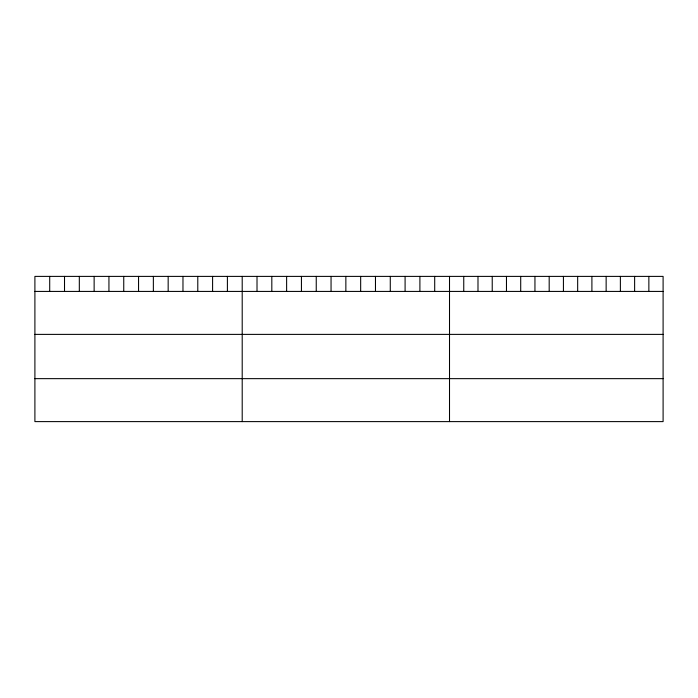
<?xml version="1.0" encoding="UTF-8"?>
<svg xmlns="http://www.w3.org/2000/svg" width="698" height="698" viewBox="0 0 698 698"><rect width="100%" height="100%" fill="white"/><g stroke="black" fill="none" stroke-linecap="round" stroke-linejoin="round"><path stroke-width="1.05" d="M663.1 291.424L663.1 421.609L34.9 421.609L34.9 276.391L663.1 276.391L663.1 291.424L34.9 291.424M34.9 334.386L663.1 334.386M34.9 378.648L663.1 378.648M648.861 276.391L648.861 291.424M634.622 276.391L634.622 291.424M620.382 276.391L620.382 291.424M606.143 276.391L606.143 291.424M591.904 276.391L591.904 291.424M577.665 276.391L577.665 291.424M563.426 276.391L563.426 291.424M549.186 276.391L549.186 291.424M534.947 276.391L534.947 291.424M520.708 276.391L520.708 291.424M506.469 276.391L506.469 291.424M492.23 276.391L492.23 291.424M477.99 276.391L477.99 291.424M463.751 276.391L463.751 291.424M449.512 276.391L449.512 421.609M434.706 276.391L434.706 291.424M419.899 276.391L419.899 291.424M405.093 276.391L405.093 291.424M390.278 276.391L390.278 291.424M375.472 276.391L375.472 291.424M360.665 276.391L360.665 291.424M345.859 276.391L345.859 291.424M331.053 276.391L331.053 291.424M316.246 276.391L316.246 291.424M301.44 276.391L301.44 291.424M286.625 276.391L286.625 291.424M271.819 276.391L271.819 291.424M257.012 276.391L257.012 291.424M242.206 276.391L242.206 421.609M227.4 276.391L227.4 291.424M212.593 276.391L212.593 291.424M197.787 276.391L197.787 291.424M182.972 276.391L182.972 291.424M168.166 276.391L168.166 291.424M153.359 276.391L153.359 291.424M138.553 276.391L138.553 291.424M123.747 276.391L123.747 291.424M108.94 276.391L108.94 291.424M94.134 276.391L94.134 291.424M79.319 276.391L79.319 291.424M64.513 276.391L64.513 291.424M49.706 276.391L49.706 291.424"/></g></svg>
